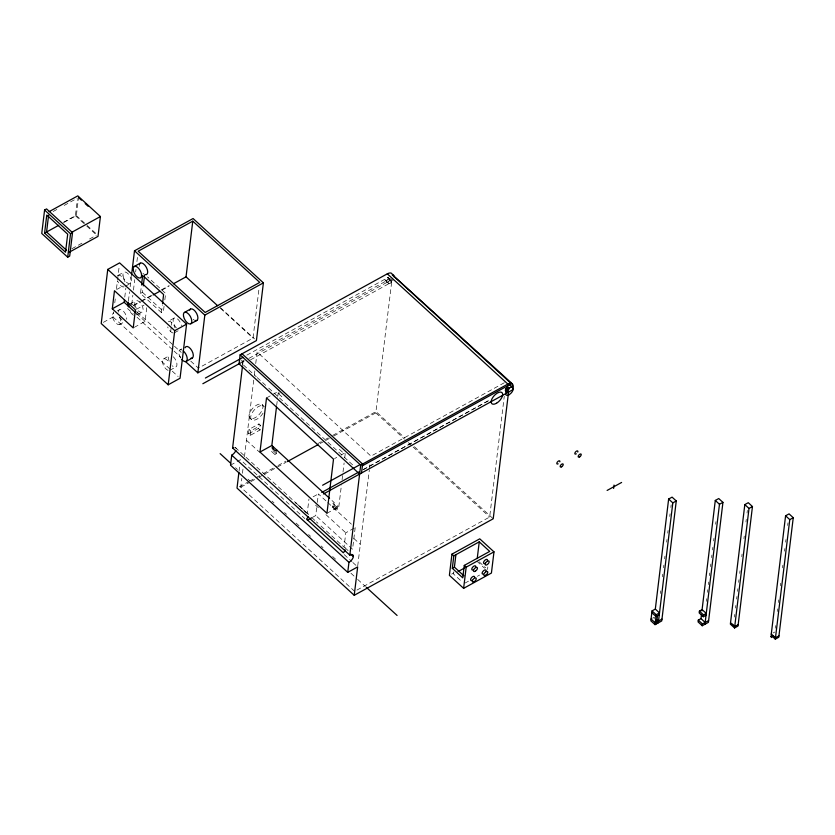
<?xml version="1.0" encoding="UTF-8"?>
<svg xmlns="http://www.w3.org/2000/svg" width="835" height="835" viewBox="0 0 835 835"><rect width="100%" height="100%" fill="white"/><g stroke="black" fill="none" stroke-linecap="round" stroke-linejoin="round"><path stroke-width="0.63" stroke-dasharray="4.17 3.13" d="M63.283 222.381L75.411 215.701L77.363 199.575M64.222 222.277L76.361 215.597L78.542 197.53M103.363 322.352L113.059 317.008L113.685 311.852M114.781 302.834L115.24 298.972M116.493 288.659L117.432 280.925M117.578 279.642L119.144 266.751M124.77 297.093L125.866 288.065M128.444 300.819L129.529 291.843M130.156 286.708L131.398 276.448M131.753 304.305L132.849 295.246M133.475 290.058L134.727 279.704M135.667 271.939L135.98 269.35M136.919 261.574L137.545 256.397M164.057 306.309L163.43 311.465L161.426 312.572L140.499 293.429L141.585 284.411M140.499 293.429L142.503 292.323L142.962 288.461M134.31 327.33L145.081 321.402L146.803 307.207M161.426 312.572L162.366 304.838M164.839 299.869L165.612 293.429L147.534 276.896M170.695 331.631L171.311 326.475M171.467 325.18L171.78 322.602M241.127 361.388L241.284 360.042M243.068 360.167L242.578 364.227L244.853 362.974M242.672 364.686L243.298 359.572M190.766 361.148L198.417 368.141L253.026 338.091L259.132 287.595M239.04 471.295L239.822 464.855M354.635 591.347L240.772 487.212L241.847 478.33M242.463 473.257L243.079 468.174M244.457 456.755L253.725 380.144M254.351 375.03L254.967 369.915M255.74 363.528L257.138 352.015L390.446 278.629M248.465 433.897L249.018 429.388L258.944 423.93L260.614 425.453L260.071 429.973L250.145 435.432L248.465 433.897L258.391 428.438L258.944 423.93M250.145 435.432L250.688 430.923L260.614 425.453M276.667 405.57L277.596 397.836M277.752 396.541L278.379 391.396L271.918 394.945M281.875 396.729L278.525 393.661L278.963 390.06M271.542 451.432L274.892 454.49L275.174 452.09M274.892 454.49L276.375 453.676L276.813 450.075M308.355 514.527A5.208 2.568 -47.6 0 0 307.207 513.442L308.95 499.1M312.593 517.303L315.734 515.571L317.039 504.799M317.331 502.388L318.354 493.923L326.85 501.699M326.955 513.295L338.812 506.761L337.674 505.728L337.246 509.34L335.785 510.133L332.445 507.075L332.873 503.463L334.334 502.67L330.493 499.163M332.445 507.075L333.896 506.271L334.334 502.67M335.785 510.133L336.223 506.532L337.674 505.728M338.812 506.761L341.463 484.864M342.089 479.707L342.861 473.257M343.018 471.973L344.114 462.955M344.74 457.799L345.356 452.643M354.144 528.19L345.784 532.793L344.051 547.134L318.719 523.973M355.188 527.616L352.568 549.263L315.734 515.571M333.812 435.995L375.792 412.887L392.116 278.41M357.714 565.963L369.3 470.209M369.456 468.936L370.072 463.811M453.854 571.745L453.572 574.052L462.131 581.88M356.91 590.095L489.665 517.022L504.267 396.312M487.525 569.491L487.838 566.913M654.118 619.006L654.337 617.211L652.542 618.192M660.422 593.476L660.735 590.898M662.447 576.776L662.76 574.209M663.533 567.779L663.846 565.212M664.629 558.792L664.931 556.225M666.643 542.092L666.956 539.525M667.729 533.106L668.042 530.538M669.753 516.406L670.067 513.838M670.839 507.419L671.152 504.841M706.316 601.304L706.629 598.737M707.402 592.307L707.715 589.74M708.33 584.604L708.644 582.037M709.426 575.618L709.729 573.04M710.512 566.621L710.825 564.053M711.597 557.634L711.911 555.066M712.526 549.921L712.84 547.353M713.622 540.934L713.925 538.366M715.637 524.234L715.95 521.666M734.445 617.023L734.758 614.445M735.531 608.026L735.844 605.459M736.616 599.039L736.929 596.472M737.555 591.326L737.858 588.759M738.641 582.339L738.954 579.772M739.726 573.353L740.04 570.775M741.751 556.653L742.064 554.085M743.922 538.669L744.235 536.101M745.947 521.969L746.26 519.401M747.033 512.982L747.346 510.415M775.235 628.191L775.538 625.624M777.249 611.502L777.562 608.924M778.335 602.505L778.648 599.937M780.36 585.805L780.673 583.237M782.531 567.831L782.844 565.253M784.556 551.131L784.869 548.564M785.641 542.134L785.954 539.567M787.666 525.445L787.979 522.877M53.169 211.495L58.69 208.458M64.201 205.42L77.436 198.135M71.914 248.705L82.947 242.63M89.564 238.987L96.182 235.345M117.996 275.425L123.914 272.168M116.639 289.526L123.1 285.967M125.396 286.228L130.323 283.514M117.37 310.87L119.342 309.785M129.623 304.128L135.719 300.777M133.141 305.422L139.904 301.696M141.031 301.08L152.294 294.88M161.301 289.922L169.192 285.58M133.715 305.641L140.541 301.884M141.679 301.258L151.918 295.621M162.157 289.985L168.983 286.228M136.491 309.263L144.037 305.109M119.833 324.387L122.797 322.759M137.044 314.91L142.127 312.113M174.118 318.093L168.033 321.444A6.513 3.215 61.2 0 1 175.037 327.852M174.442 332.789L179.515 329.992M163.462 358.956L169.536 355.616M179.817 350.022L181.842 348.905M169.87 370.302L175.955 366.951M246.847 355.136L388.766 277.095M244.373 360.866L240.96 362.745L256.272 376.742M248.924 358.361L391.97 279.621L393.577 281.092M250.542 359.833L391.667 282.147L390.049 280.675M266.522 397.919L270.832 395.539M278.525 393.661L280.017 392.847M230.512 465.178L236.034 462.141M237.14 461.536L240.449 459.709L304.817 518.577M239.29 486.847L248.402 481.826M249.54 481.2L262.075 474.301M263.213 473.675L276.886 466.149M278.024 465.523L285.998 461.129M317.895 443.573L321.318 441.684M325.88 439.179L328.155 437.926M332.706 435.411L376 411.582L404.829 437.947M240.772 487.212L249.853 482.223M250.98 481.597L257.796 477.85M258.923 477.223L263.463 474.718M264.601 474.103L286.155 462.235M320.202 443.489L324.731 440.995M325.869 440.369L329.272 438.5M334.584 458.572L336.735 457.392M341.045 455.012L344.281 453.238M504.309 382.754L371.001 456.14L257.138 352.015M313.125 496.804L318.354 493.923M362.818 469.834L489.477 400.111M363.319 469.646L489.654 400.101M451.61 574.115L453.833 572.883M465.147 583.018L468.477 581.181M477.37 576.286L479.593 575.065M773.022 633.003L774.765 632.043M308.178 514.089L295.527 502.607L307.207 513.442M387.878 277.47L391.229 280.529M385.478 280.612L388.828 283.681M414.431 446.725L493.224 518.775M375.792 412.887L404.505 439.137M408.325 442.644L412.156 446.14M413.116 447.017L489.665 517.022M220.304 307.562L254.518 338.853M220.492 308.334L253.026 338.091M479.081 561.767L485.73 567.842M476.9 561.214L484.509 568.176M339.427 449.345L342.778 452.413M257.222 377.618L267.753 387.252M268.713 388.118L353.174 465.366M76.361 215.597L97.288 234.739M75.411 215.701L85.775 225.179M86.715 226.034L96.14 234.656M142.503 292.323L163.43 311.465M262.232 404.693A9.122 4.488 -47.6 0 1 255.625 417.437A9.122 4.488 -47.6 0 1 250.145 411.916A9.122 4.488 -47.6 0 1 262.232 404.693L263.912 406.217M137.18 312.144L173.544 345.398M174.494 346.274L181.195 352.391M136.523 313.563L145.081 321.402M249.769 418.001L251.439 419.535M127.515 308.522L133.214 313.73M137.013 317.216L173.127 350.241M174.087 351.107L180.736 357.192M258.391 428.438L260.071 429.973M332.873 503.463L336.223 506.532M273.024 450.608L276.375 453.676M333.896 506.271L337.246 509.34M249.018 429.388L250.688 430.923M327.8 502.566L351.41 524.161M113.059 317.008L178.126 376.512M246.45 440.254L258.85 451.599M353.873 538.491L360.323 544.389M315.557 505.144L318.396 507.743M325.953 514.652L345.784 532.793M235.282 447.456L296.749 503.703M311.82 517.648L315.651 521.165M316.423 521.865L317.958 523.263M344.208 554.597L351.9 561.631M352.861 562.508L356.702 566.026M235.522 467.704L237.453 469.458M248.026 479.133L249.947 480.897M272.064 501.125L273.995 502.879M284.568 512.554L286.499 514.308M296.112 523.107L298.993 525.747M308.616 534.536L310.536 536.3M321.11 545.975L323.041 547.729M332.654 556.528L335.545 559.168M350.93 573.238L356.702 578.509M357.662 579.396L365.354 586.431M345.022 547.77L348.759 551.215M297.698 504.59L306.257 512.554M119.374 317.039A6.513 3.215 61.2 0 1 119.739 324.439A6.513 3.215 61.2 0 1 113.664 320.003A6.513 3.215 61.2 0 1 113.727 312.906M122.004 319.972A6.513 3.215 61.2 0 1 119.802 317.133M118.33 312.05A6.513 3.215 61.2 0 1 122.902 310.777A6.513 3.215 61.2 0 1 126.732 319.283M168.106 370.396A6.513 3.215 61.2 0 1 162.481 360.803A6.513 3.215 61.2 0 1 169.077 362.38M173.294 356.775A6.513 3.215 61.2 0 1 176.936 365.114A6.513 3.215 61.2 0 1 172.198 365.793M169.15 361.158A6.513 3.215 61.2 0 1 170.173 355.386M124.102 286.916A6.513 3.215 61.2 0 1 117.61 280.967M117.735 275.623A6.513 3.215 61.2 0 1 124.999 281.833M173.075 332.988A6.513 3.215 61.2 0 1 167.647 326.986M176.404 327.915A6.513 3.215 61.2 0 1 173.116 320.243A6.513 3.215 61.2 0 1 176.947 318.521A6.513 3.215 61.2 0 1 181.425 325.66M133.454 315.192A6.513 3.215 61.2 0 1 129.477 310.286M131.387 304.034A6.513 3.215 61.2 0 1 132.598 304.671M134.508 306.518A6.513 3.215 61.2 0 1 134.873 307.019M136.794 311.131A6.513 3.215 61.2 0 1 136.7 314.722M180.61 357.944A6.513 3.215 61.2 0 1 178.836 351.869A6.513 3.215 61.2 0 1 181.581 349.938M144.121 274.214A6.513 3.215 61.2 0 1 142.942 273.337M139.32 266.386A6.513 3.215 61.2 0 1 139.309 264.998M194.325 320.139A6.513 3.215 61.2 0 1 193.156 319.262M234.708 447.341A5.208 2.568 -47.6 0 1 236.148 448.75M344.49 547.269A5.208 2.568 -47.6 0 1 345.095 547.917M263.077 413.137A9.122 4.488 -47.6 0 1 252.379 420.109A9.122 4.488 -47.6 0 1 254.08 410.162A9.122 4.488 -47.6 0 1 264.194 406.582M123.016 275.874A6.513 3.215 61.2 0 0 130.02 283.66A6.513 3.215 61.2 0 0 128.319 273.995A6.513 3.215 61.2 0 0 123.016 275.874M134.821 304.483A6.513 3.215 61.2 0 0 141.825 312.259A6.513 3.215 61.2 0 0 140.123 302.594A6.513 3.215 61.2 0 0 134.821 304.483M386.595 280.383A2.004 0.981 -47.6 0 0 388.045 277.585A2.004 0.981 -47.6 0 0 385.394 279.161A2.004 0.981 -47.6 0 0 386.595 280.383M388.212 281.854A2.004 0.981 -47.6 0 0 389.663 279.057A2.004 0.981 -47.6 0 0 387.012 280.643A2.004 0.981 -47.6 0 0 388.212 281.854M389.945 283.441A2.004 0.981 -47.6 0 0 391.396 280.643A2.004 0.981 -47.6 0 0 388.745 282.23A2.004 0.981 -47.6 0 0 389.945 283.441"/><path stroke-width="1.25" d="M772.959 635.487L773.732 636.427L771.289 633.963M44.589 210.013L41.75 233.466L67.708 257.201L69.691 256.105L72.53 232.652L46.572 208.917L44.589 210.013L70.547 233.748L67.708 257.201M44.589 233.09L46.77 215.044L67.698 234.186L65.516 252.222L44.589 233.09L58.711 225.314M48.597 215.242L46.572 231.994L66.549 250.26M49.129 211.652L77.812 195.86L100.419 216.526L98.019 236.378L69.336 252.16M107.757 269.413L101.212 323.531L168.19 384.789L180.047 378.265L186.591 324.137L119.614 262.889L107.757 269.413L174.734 330.66L168.19 384.789M112.297 308.783L114.478 290.716L135.416 309.858L133.224 327.925L112.297 308.783L124.154 302.26L124.457 299.681M127.818 305.954L128.287 302.103M131.544 275.164L134.498 250.792L193.073 218.54L263.401 282.856L256.418 340.596L197.843 372.838L185.485 361.534M141.585 284.411L142.681 275.383M143.276 285.883L144.528 275.571M162.522 303.543L163.608 294.525L143.63 276.26M173.534 283.723L186.038 276.834L192.781 221.16L259.758 282.418L205.159 312.467L138.172 251.22L192.781 221.16M197.843 372.838L204.826 315.108L263.401 282.856M392.45 275.153A7.546 3.716 -47.6 0 0 387.336 273.807L240.125 354.844L239.04 363.799L359.614 474.05M235.867 450.441A5.208 2.568 -47.6 0 1 231.733 455.158L230.512 465.178L347.736 572.372L357.662 566.902L354.228 595.292L237.015 488.099L238.883 472.579M347.736 572.372L348.946 562.352A5.208 2.568 -47.6 0 0 353.351 556.559A5.208 2.568 -47.6 0 0 349.823 555.139L232.6 447.946L242.526 365.97M259.977 452.038L266.522 397.919L333.509 459.166L326.955 513.295L259.977 452.038L271.834 445.514L276.51 406.854M273.17 449.407L273.462 447.007L271.97 447.831L275.32 450.89L276.813 450.075M349.823 555.139L360.689 465.095L507.899 384.058A7.546 3.716 -47.6 0 1 512.982 386.135L512.533 389.872L323.416 493.976M361.524 472.996L362.609 464.041L242.046 353.789M451.954 554.137L449.387 575.336L463.623 588.351L491.418 573.05L493.986 551.851L479.749 538.836L451.954 554.137L453.812 555.839L452.309 568.291L462.778 577.862L464.281 565.41L489.707 551.413L479.248 541.842L453.812 555.839M452.309 568.291L454.407 567.132L455.91 554.691M463.623 588.351L466.18 567.153L493.986 551.851M477.213 558.625L479.248 541.842M508.63 391.458L493.224 518.775L354.228 595.292M613.61 488.423L614.017 485.072M652.041 610.896L650.841 620.812L655.026 624.643L661.748 620.937L676.266 500.969L672.081 497.138L668.637 499.038L655.318 609.091L652.041 610.896L656.226 614.717L655.026 624.643M656.519 623.818L657.5 615.708M658.304 622.837L672.822 502.868L676.266 500.969M701.463 614.758L700.993 618.61L698.279 620.113L698.06 621.908L702.245 625.739L708.414 622.346L722.933 502.378L718.747 498.547L715.292 500.447L701.932 610.907M703.321 616.721L703.54 614.915L706.274 613.412L702.12 609.623L699.396 611.126L699.177 612.932L703.321 616.721L706.055 615.218M702.245 625.739L702.465 623.933L708.633 620.541M704.959 624.246L719.478 504.277L722.933 502.378M744.82 504.601L730.364 624.121L734.549 627.951L738.004 626.052L752.46 506.532L748.275 502.701L744.82 504.601L749.016 508.431L734.549 627.951M785.589 515.79L771.122 635.31L775.308 639.14L778.784 637.23L793.25 517.71L789.065 513.88L785.589 515.79L789.774 519.62L775.308 639.14M732.942 625.258L730.521 622.774M71.737 232.318L100.419 216.526M70.547 233.748L72.53 232.652M134.195 266.511L140.29 263.15M153.055 294.995L159.882 291.238M184.399 312.436L190.495 309.075M174.734 330.66L186.591 324.137M190.818 323.782L196.903 320.421M186.226 361.367L192.321 358.017M205.4 378.036L243.058 357.307M392.544 274.934L510.331 381.992A7.546 3.716 -47.6 0 1 511.385 383.724M202.853 383.724L240.449 363.027M287.292 461.609L317.926 444.742M322.613 485.229L360.271 464.5M362.4 465.784L511.938 383.463M321.746 492.452L359.394 471.723M307.374 520.174L311.549 517.877M458.018 571.61L464.677 567.936M607.118 490.437L621.616 482.453M749.016 508.431L752.46 506.532M789.774 519.62L793.25 517.71M656.226 614.717L659.504 612.921L655.318 609.091M659.285 614.717L656.007 616.522L651.822 612.692M661.967 619.132L655.245 622.837L651.06 619.006M738.161 624.695L734.706 626.605L732.504 624.121M778.951 635.873L775.475 637.794L773.805 636.26M715.292 500.447L719.478 504.277M668.637 499.038L672.822 502.868M392.471 275.059L509.747 382.221M512.179 385.405L512.982 386.135L511.072 387.189A5.031 2.474 -47.6 0 0 507.659 385.822L507.868 384.079L387.304 273.828M699.396 611.126L703.54 614.915M700.993 618.61L705.178 622.44M698.279 620.113L702.465 623.933M656.842 619.507L658.523 621.031M186.038 276.834L217.622 305.714M78.542 197.53L81.402 200.139M85.201 203.615L88.061 206.224M134.498 250.792L204.826 315.108M240.125 354.844L360.689 465.095M464.281 565.41L466.18 567.153M454.407 567.132L463.926 575.837M124.154 302.26L135.562 312.697M271.834 445.514L329.533 498.286M350.815 554.242L353.351 556.559M231.733 455.158L348.946 562.352M220.137 453.635L230.721 463.31M366.314 587.308L397.084 615.447M485.5 563.155A2.609 1.284 -47.6 0 0 487.066 564.731A2.609 1.284 -47.6 0 0 488.955 561.089A2.609 1.284 -47.6 0 0 485.5 563.155A2.609 1.284 -47.6 0 1 483.517 562.55A2.609 1.284 -47.6 0 1 485.897 559.565A2.609 1.284 -47.6 0 1 487.41 560.713M473.195 569.887A2.609 1.284 -47.6 0 1 471.879 568.593A2.609 1.284 -47.6 0 1 474.468 565.9A2.609 1.284 -47.6 0 1 475.616 567.362M472.192 580.325A2.609 1.284 -47.6 0 1 470.616 579.417A2.609 1.284 -47.6 0 1 472.861 576.599A2.609 1.284 -47.6 0 1 474.572 577.34M483.194 574.062A2.609 1.284 -47.6 0 1 482.359 572.34A2.609 1.284 -47.6 0 1 485.062 569.908A2.609 1.284 -47.6 0 1 485.886 571.631M128.611 306.852A6.513 3.215 61.2 0 1 129.926 303.982M183.189 350.867A6.513 3.215 61.2 0 1 187.176 359.728A6.513 3.215 61.2 0 1 181.717 359.436M185.099 347.757A6.513 3.215 61.2 0 1 191.883 350.71A6.513 3.215 61.2 0 1 190.944 358.215M139.476 264.246A6.513 3.215 61.2 0 1 146.428 267.482A6.513 3.215 61.2 0 1 144.935 274.59M189.691 310.161A6.513 3.215 61.2 0 1 196.632 313.407A6.513 3.215 61.2 0 1 195.139 320.515M576.327 453.812A2.004 0.981 -47.6 0 1 574.845 453.301A2.004 0.981 -47.6 0 1 576.766 451.004A2.004 0.981 -47.6 0 1 577.778 452.079M558.177 463.811A2.004 0.981 -47.6 0 1 556.83 463.174A2.004 0.981 -47.6 0 1 558.698 460.941A2.004 0.981 -47.6 0 1 559.815 461.849M392.993 274.684A7.546 3.716 -47.6 0 1 394.068 276.844M506.751 387.826A2.004 0.981 -47.6 0 1 505.54 389.068M232.6 447.946A5.208 2.568 -47.6 0 1 233.675 447.487M345.105 549.764A5.208 2.568 -47.6 0 1 343.362 552.812L306.529 519.12A5.208 2.568 -47.6 0 0 308.115 516.531M770.976 636.583L771.738 637.512L770.997 636.51M485.699 575.263A2.609 1.284 -47.6 0 0 487.588 571.62A2.609 1.284 -47.6 0 0 484.133 573.687A2.609 1.284 -47.6 0 0 485.699 575.263M474.155 581.713A2.609 1.284 -47.6 0 0 476.044 578.071A2.609 1.284 -47.6 0 0 472.589 580.127A2.609 1.284 -47.6 0 0 474.155 581.713M475.345 571.192A2.609 1.284 -47.6 0 0 477.234 567.549A2.609 1.284 -47.6 0 0 473.779 569.606A2.609 1.284 -47.6 0 0 475.345 571.192M133.297 270.216A6.513 3.215 61.2 0 0 140.301 277.992A6.513 3.215 61.2 0 0 138.6 268.327A6.513 3.215 61.2 0 0 133.297 270.216M183.502 316.141A6.513 3.215 61.2 0 0 190.516 323.917A6.513 3.215 61.2 0 0 188.804 314.252A6.513 3.215 61.2 0 0 183.502 316.141M579.626 456.902A2.004 0.981 -47.6 0 0 581.077 454.104A2.004 0.981 -47.6 0 0 578.425 455.691A2.004 0.981 -47.6 0 0 579.626 456.902M561.611 466.817A2.004 0.981 -47.6 0 0 563.061 464.02A2.004 0.981 -47.6 0 0 560.41 465.606A2.004 0.981 -47.6 0 0 561.611 466.817M507.158 390.634A2.004 0.981 -47.6 0 0 508.619 387.837A2.004 0.981 -47.6 0 0 505.958 389.423A2.004 0.981 -47.6 0 0 507.158 390.634M507.127 390.926A2.421 1.19 -47.6 0 0 508.912 387.534A2.421 1.19 -47.6 0 0 505.697 389.434A2.421 1.19 -47.6 0 0 507.127 390.926M509.183 394.663A5.031 2.474 -47.6 0 0 512.867 387.628A5.031 2.474 -47.6 0 0 506.208 391.563A5.031 2.474 -47.6 0 0 509.183 394.663M496.554 403.232A7.546 3.716 -47.6 0 0 502.086 392.68A7.546 3.716 -47.6 0 0 492.097 398.587A7.546 3.716 -47.6 0 0 496.554 403.232"/></g></svg>
